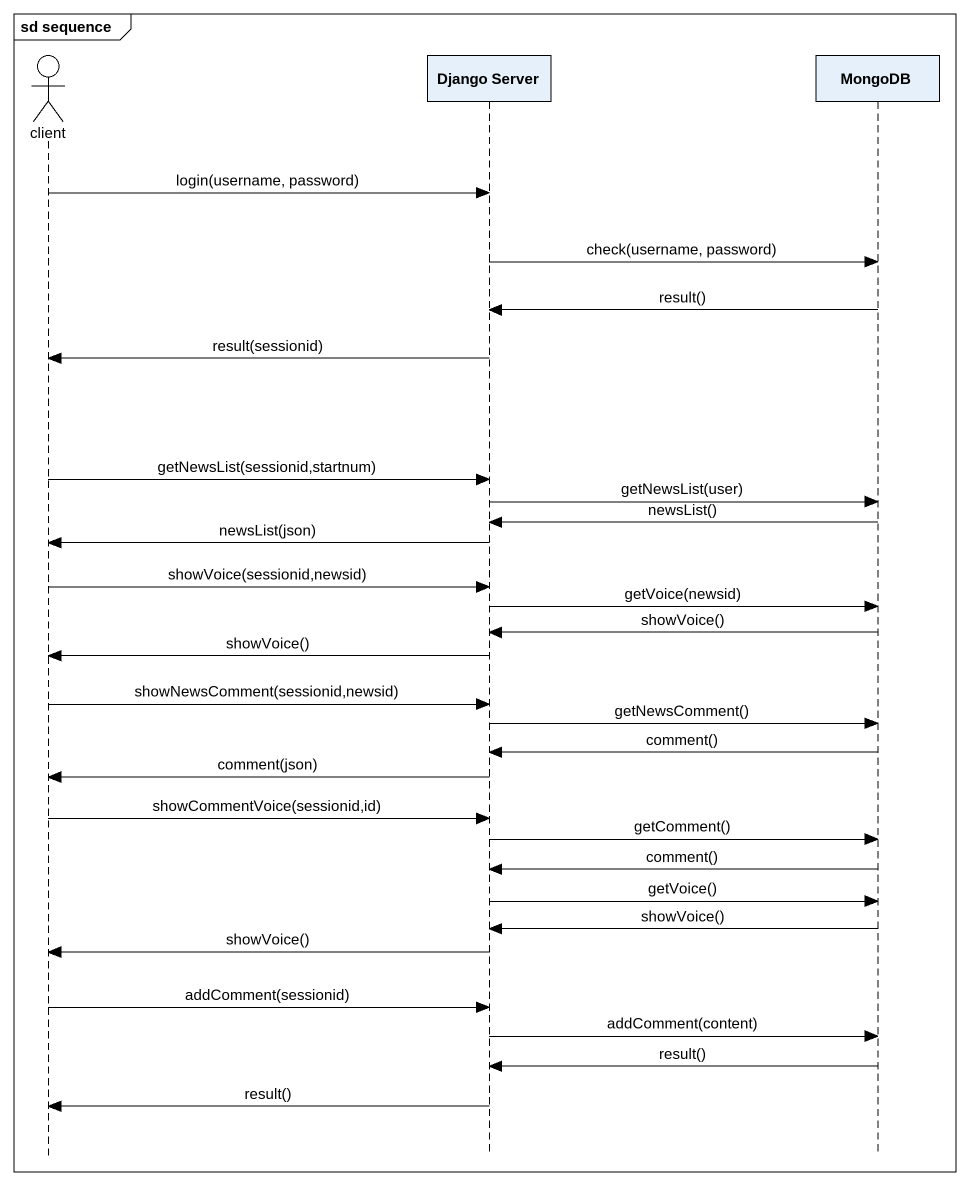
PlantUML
@startuml
mainframe sd sequence
hide footbox
actor client
participant "Django Server" as Django_Server
participant MongoDB

client -> Django_Server : login(username, password)
Django_Server -> MongoDB : check(username, password)
MongoDB -> Django_Server : result()
Django_Server -> client : result(sessionid)
client -> Django_Server : getNewsList(sessionid,startnum)
Django_Server -> MongoDB : getNewsList(user)
MongoDB -> Django_Server : newsList()
Django_Server -> client : newsList(json)
client -> Django_Server : showVoice(sessionid,newsid)
Django_Server -> MongoDB : getVoice(newsid)
MongoDB -> Django_Server : showVoice()
Django_Server -> client : showVoice()
client -> Django_Server : showNewsComment(sessionid,newsid)
Django_Server -> MongoDB : getNewsComment()
MongoDB -> Django_Server : comment()
Django_Server -> client : comment(json)
client -> Django_Server : showCommentVoice(sessionid,id)
Django_Server -> MongoDB : getComment()
MongoDB -> Django_Server : comment()
Django_Server -> MongoDB : getVoice()
MongoDB -> Django_Server : showVoice()
Django_Server -> client : showVoice()
client -> Django_Server : addComment(sessionid)
Django_Server -> MongoDB : addComment(content)
MongoDB -> Django_Server : result()
Django_Server -> client : result()
@enduml
